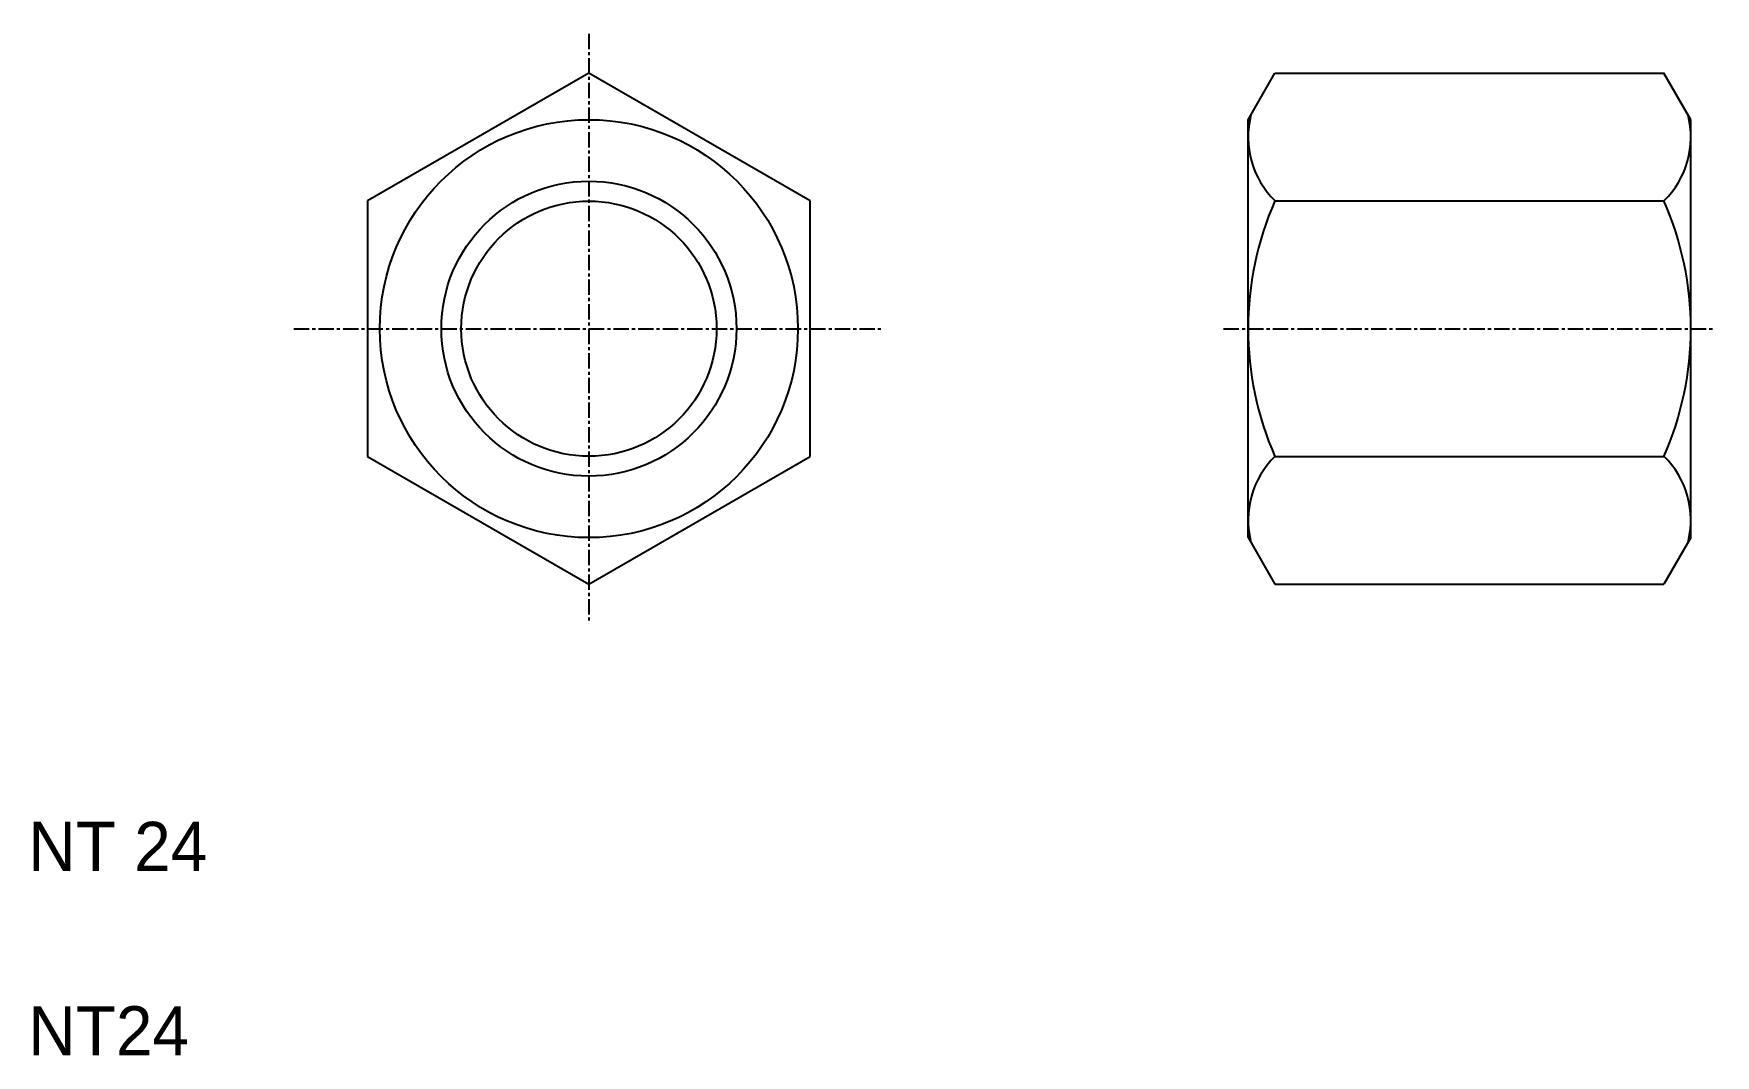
# Model space of a CAD drawing. Extents: x 10 to 147, y 10 to 93.
import ezdxf

# ---------------------------------------------------------------- set-up
doc = ezdxf.new("R2010")
doc.units = 0
doc.linetypes.add('CENTER', pattern=[2, 1.25, -0.25, 0.25, -0.25])
doc.layers.get('0').update_dxf_attribs({"linetype": 'CONTINUOUS'})
doc.layers.add('CENTER', color=1, linetype='CENTER')

msp = doc.modelspace()

# ---------------------------------------------------------------- linework, layer by layer
at = {"color": 7, "linetype": 'CONTINUOUS'}
for p, q in [((55.6, 89.91), (37.6, 79.52)), ((73.6, 79.52), (55.6, 89.91)), ((109.22, 86.12), (111.4, 89.91)), ((111.4, 89.91), (143.03, 89.91)), ((145.22, 86.12), (143.03, 89.91)), ((109.22, 52.12), (109.22, 86.12)), ((145.22, 52.12), (145.22, 86.12)), ((37.6, 79.52), (37.6, 58.73)), ((73.6, 58.73), (73.6, 79.52)), ((111.4, 79.52), (143.03, 79.52)), ((37.6, 58.73), (55.6, 48.34)), ((55.6, 48.34), (73.6, 58.73)), ((111.4, 58.73), (143.03, 58.73)), ((42.1, 56.13), (42.1, 56.13)), ((46.6, 53.54), (46.6, 53.54)), ((109.22, 52.12), (111.4, 48.34)), ((145.22, 52.12), (143.03, 48.34)), ((111.4, 48.34), (143.03, 48.34))]:
    msp.add_line(p, q, dxfattribs=at)
for radius in [17, 10.38]:
    msp.add_circle((55.6, 69.12), radius, dxfattribs=at)
at = {"color": 3, "linetype": 'CONTINUOUS'}
msp.add_circle((55.6, 69.12), 12, dxfattribs=at)
at = {"color": 7, "linetype": 'CONTINUOUS'}
for centre, radius, start, end in [((116.49, 84.71), 7.27, 165.6147, 225.6147), ((137.95, 84.71), 7.27, 314.3853, 14.3853), ((135.02, 69.12), 25.81, 156.2523, 203.7477), ((119.41, 69.12), 25.81, 336.2523, 23.7477), ((116.49, 53.54), 7.27, 134.3853, 194.3853), ((137.95, 53.54), 7.27, 345.6147, 45.6147)]:
    msp.add_arc(centre, radius, start, end, dxfattribs=at)
at = {"layer": 'CENTER', "color": 1, "linetype": 'CENTER'}
for p, q in [((55.6, 93.12), (55.6, 45.12)), ((31.6, 69.12), (79.6, 69.12)), ((107.22, 69.12), (147.22, 69.12))]:
    msp.add_line(p, q, dxfattribs=at)

# ---------------------------------------------------------------- texts
at = {"color": 7, "linetype": 'CONTINUOUS'}
for s, p in [('NT 24', (10, 25)), ('NT24', (10, 10))]:
    msp.add_text(s, height=4, dxfattribs=at).set_placement(p)

doc.saveas('drawing.dxf')
